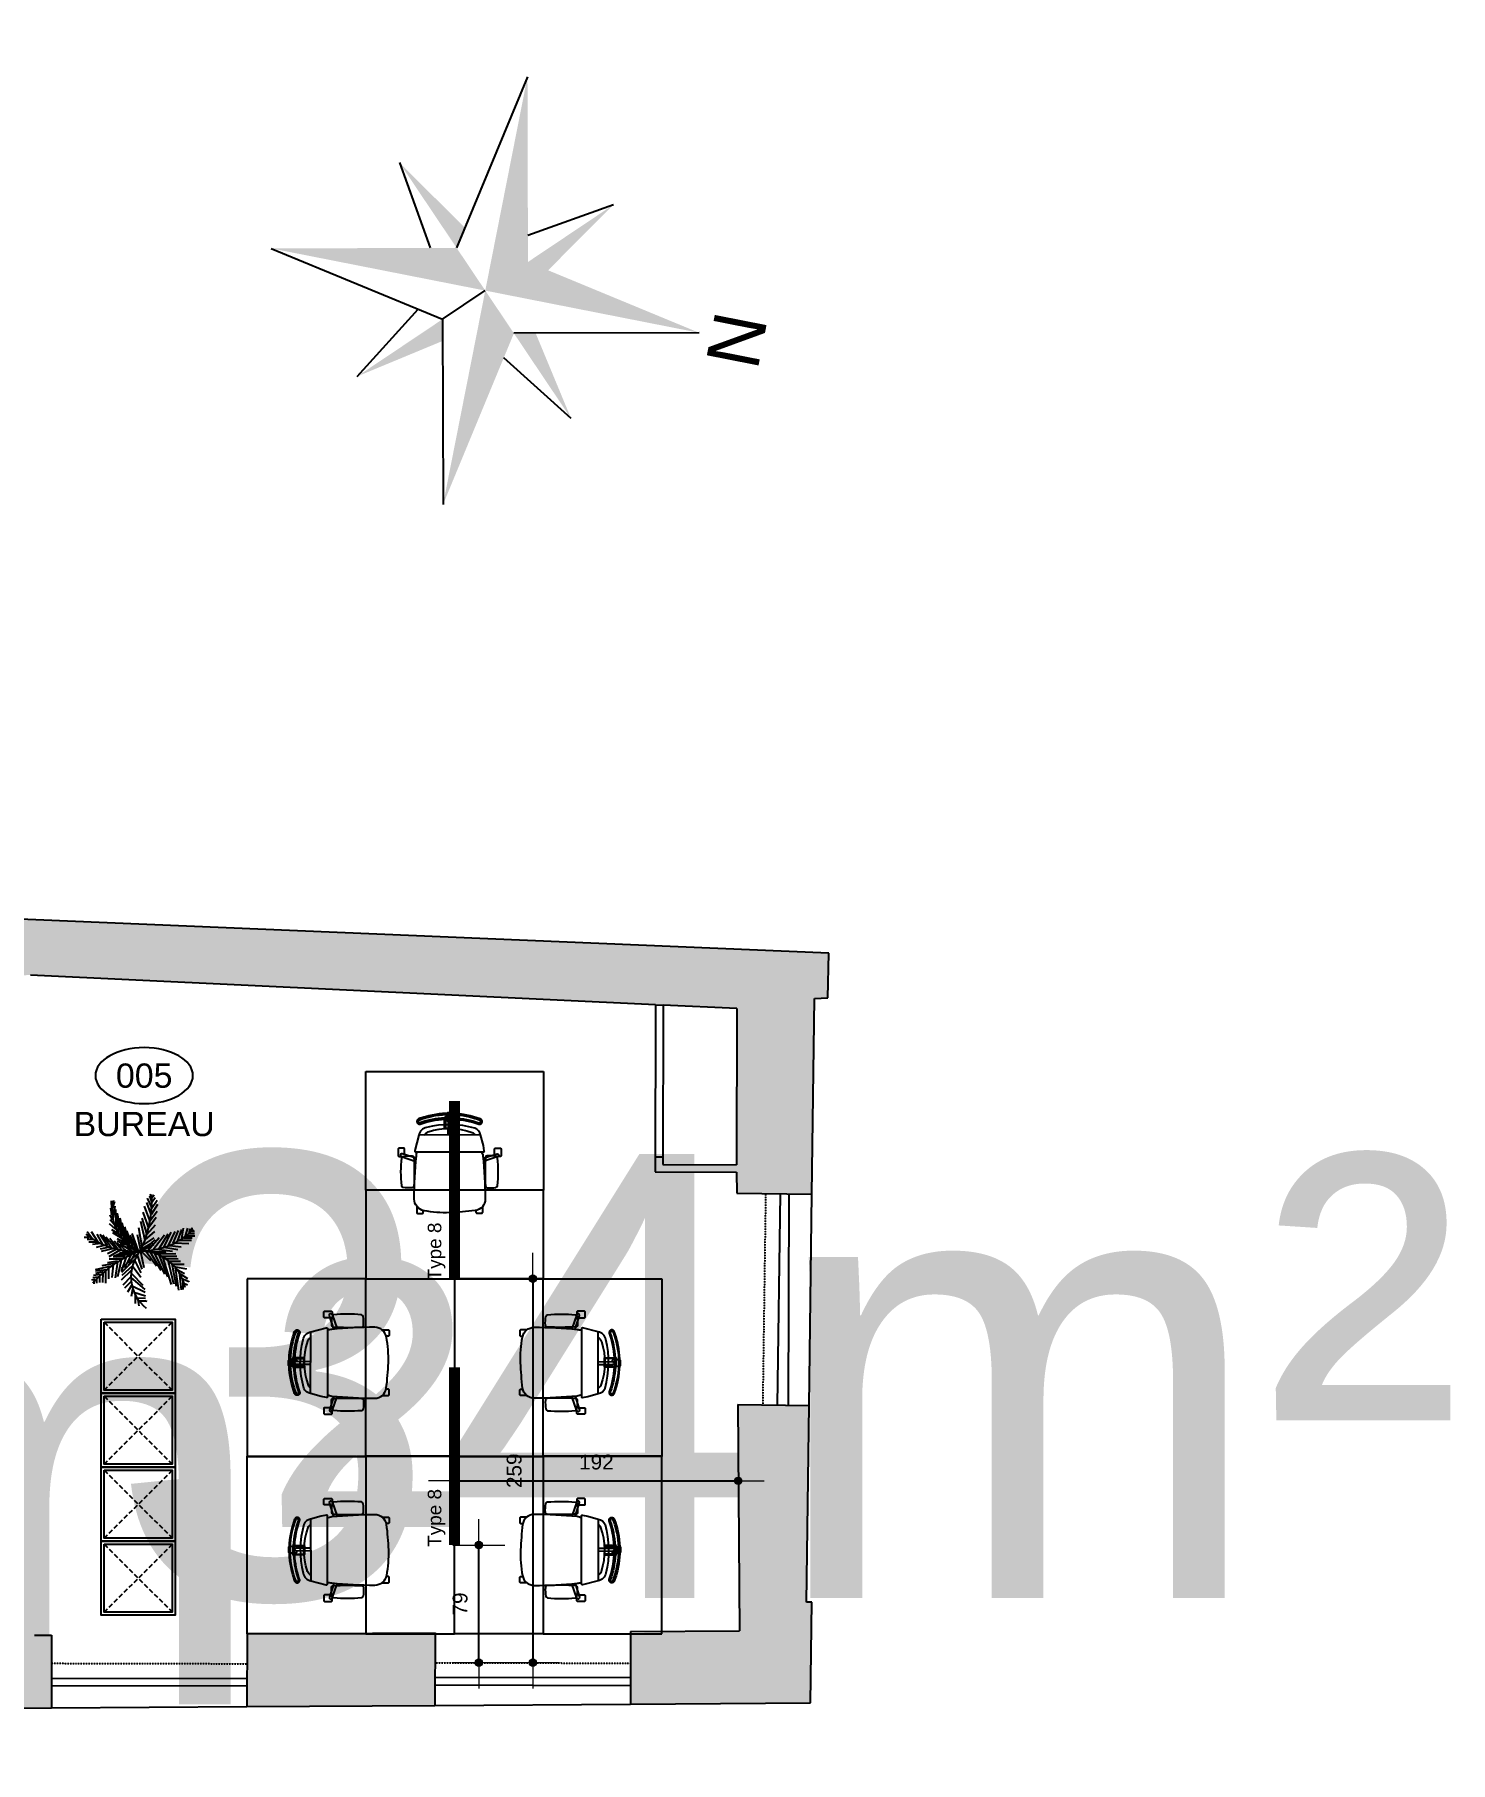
# Model space of a CAD drawing. Header units: inches. Extents: x 2159 to 6977, y 624 to 2731.
# Drawn here: x 6020 to 6977, y 1564 to 2731 of the extents above; entities that cross this region are included whole.
import ezdxf
from ezdxf.enums import TextEntityAlignment as Align

# ---------------------------------------------------------------- set-up
doc = ezdxf.new("R2018")
doc.units = ezdxf.units.IN
doc.header["$MEASUREMENT"] = 0
for name, pattern in [('ACAD_ISO02W100', [15, 12, -3]), ('ACAD_ISO03W100', [30, 12, -18]), ('CACHE2', [4.7625, 3.175, -1.5875])]:
    doc.linetypes.add(name, pattern=pattern)
for name, color, linetype in [('DESSIN entresol 1', 7, 'Continuous'), ('FLECHE-NORD', 7, 'Continuous'), ('M-COTATION LUMINAIRES', 1, 'Continuous'), ('Mur entresol 1', 7, 'Continuous')]:
    doc.layers.add(name, color=color, linetype=linetype)
for name, color, linetype, true_color in [('M-LOCAUX_ID', 7, 'Continuous', 0x80dfff), ('M-LUMINAIRES', 7, 'Continuous', 0x000024), ('M-MOBILIER BUREAU', 7, 'Continuous', 0x141467), ('M-VEGETATION', 7, 'Continuous', 0x50a250)]:
    doc.layers.add(name, color=color, linetype=linetype, true_color=true_color)
doc.styles.add('ARIAL', font='arial.ttf')
doc.styles.add('MC_2013_Libre_15', font='', dxfattribs={"height": 15})
doc.styles.add('MC_Libre_09', font='', dxfattribs={"height": 9})
doc.styles.get("Standard").update_dxf_attribs({"font": 'arial.ttf'})
doc.styles.get('MC_2013_Libre_15').set_extended_font_data('Gotham Book')
doc.styles.get('MC_Libre_09').set_extended_font_data('Gotham Book')
doc.dimstyles.new('MC_1-50', dxfattribs={"dimscale": 50, "dimtxt": 0.2, "dimasz": 0.02, "dimexe": 0, "dimexo": 0, "dimgap": 0.15, "dimtad": 1, "dimdec": 0, "dimzin": 0, "dimdsep": 46, "dimtxsty": 'ARIAL', "dimblk": 'MC_LIGNE_ACCROCHE DE COTE', "dimblk1": 'MC_LIGNE_ACCROCHE DE COTE', "dimblk2": 'MC_LIGNE_ACCROCHE DE COTE', "dimcen": -3, "dimdle": 1.25, "dimse1": 1, "dimse2": 1, "dimclrd": 256, "dimclre": 7, "dimclrt": 256, "dimadec": 0, "dimazin": 0, "dimtfac": 0.75, "dimtdec": 0, "dimtix": 1, "dimtmove": 2, "dimatfit": 2, "dimldrblk": 'DOT', "dimfxl": 1, "dimtvp": 1.5, "dimtolj": 1, "dimtzin": 0, "dimlwd": -1, "dimarcsym": 0})

# ---------------------------------------------------------------- blocks, each defined once
blk = doc.blocks.new('1S712')
for p, q in [((0, 0.4138), (0.069, 0.069)), ((-0.2069, 0.2069), (-0.1182, 0.0591)), ((0.2069, 0.2069), (0.1182, 0.0591)), ((-0.4138, 0), (-0.069, -0.069)), ((0.069, -0.069), (0.4138, 0)), ((-0.2069, -0.2069), (-0.0591, -0.1182)), ((0.2069, -0.2069), (0.0591, -0.1182))]:
    blk.add_line(p, q)
blk.add_lwpolyline([(0, -0.4138), (0.069, -0.069), (0, 0)])
for points in [[(0, 0), (0, 0), (0, 0.4138), (-0.069, 0.069)], [(-0.2069, 0.2069), (-0.069, 0.069), (-0.0609, 0.1095)], [(0.2069, 0.2069), (0.069, 0.069), (0.0609, 0.1095)], [(-0.4138, 0), (-0.069, 0.069), (0, 0)], [(0, 0), (0.4138, 0), (0.069, 0.069)], [(0, 0), (0, -0.4138), (-0.069, -0.069)], [(-0.2069, -0.2069), (-0.069, -0.069), (-0.1095, -0.0609)], [(0.2069, -0.2069), (0.069, -0.069), (0.1095, -0.0609)]]:
    blk.add_solid(points)
at = {"flags": 8}
blk.add_attdef('DIR', text='', height=0.1, dxfattribs=at).set_placement((0, 0.4862), align=Align.MIDDLE)
blk = doc.blocks.new('FLECHE_NORD')
blk.add_blockref('1S712', (358.9003, 140.8961)).add_auto_attribs({'DIR': 'N'})
blk = doc.blocks.new('MC_ID_PIECE')
blk.add_ellipse((0, 0), major_axis=(-18.11, 0), ratio=0.57331, start_param=-1.570796, end_param=4.712389)
at = {"style": 'ARIAL'}
for tag, p in [('NUMEROTATION_PIECE', (0, 0)), ('ID_PIECE', (0, -17.97))]:
    blk.add_attdef(tag, text='', height=9, dxfattribs=at).set_placement(p, align=Align.MIDDLE_CENTER)
blk = doc.blocks.new('Bureau 120x60cm')
at = {"color": 7, "linetype": 'ACAD_ISO02W100', "true_color": 0xf3f3f3}
for p, q in [((-15.343, 27.314, 0.474), (-16.143, 27.314, 0.474)), ((-16.143, 27.314, 0.474), (-16.143, 26.114, 0.474)), ((-16.143, 26.114, 0.474), (-15.343, 26.114, 0.474))]:
    blk.add_line(p, q, dxfattribs=at)
at = {"color": 0}
for p, q in [((-15.343, 26.114, 0.474), (-15.343, 27.314, 0.474)), ((-15.343, 27.314, 0.474), (-14.743, 27.314, 0.474)), ((-14.743, 27.314, 0.474), (-14.743, 26.114, 0.474)), ((-14.743, 26.114, 0.474), (-15.343, 26.114, 0.474))]:
    blk.add_line(p, q, dxfattribs=at)
for p, q in [((-15.837, 26.776, 0.056), (-15.829, 26.776, 0.056)), ((-15.837, 26.722, 0.056), (-15.837, 26.776, 0.056)), ((-15.829, 26.781, 0.056), (-15.832, 26.781, 0.056)), ((-15.761, 26.781, 0.056), (-15.829, 26.781, 0.056)), ((-15.829, 26.722, 0.056), (-15.829, 26.776, 0.056)), ((-15.829, 26.776, 0.056), (-15.76, 26.776, 0.056)), ((-15.715, 26.756, 0.056), (-15.814, 26.754, 0.056)), ((-15.76, 26.776, 0.056), (-15.76, 26.722, 0.056)), ((-15.76, 26.776, 0.056), (-15.756, 26.776, 0.056)), ((-15.756, 26.722, 0.056), (-15.756, 26.776, 0.056)), ((-15.829, 26.722, 0.056), (-15.837, 26.722, 0.056)), ((-15.832, 26.717, 0.056), (-15.829, 26.717, 0.056)), ((-15.76, 26.722, 0.056), (-15.829, 26.722, 0.056)), ((-15.829, 26.717, 0.056), (-15.761, 26.717, 0.056)), ((-15.715, 26.735, 0.056), (-15.814, 26.736, 0.056)), ((-15.756, 26.722, 0.056), (-15.76, 26.722, 0.056))]:
    blk.add_line(p, q)
at = {"extrusion": (-3.0876e-09, -2.36034e-09, 1), "elevation": 0.056}
for points in [[(-15.582, 27.051), (-15.621, 27.051), (-15.626, 27.055), (-15.626, 27.09), (-15.621, 27.095), (-15.575, 27.095), (-15.57, 27.09), (-15.57, 27.075)], [(-15.233, 26.969), (-15.19, 26.969), (-15.185, 26.965), (-15.185, 26.931), (-15.19, 26.926), (-15.204, 26.926)], [(-15.808, 26.736), (-15.808, 26.729), (-15.812, 26.724), (-15.859, 26.724), (-15.864, 26.729), (-15.864, 26.762), (-15.859, 26.767), (-15.812, 26.767), (-15.808, 26.762), (-15.808, 26.755)], [(-15.232, 26.525), (-15.19, 26.525), (-15.185, 26.53), (-15.185, 26.563), (-15.19, 26.568), (-15.205, 26.568)], [(-15.582, 26.443), (-15.621, 26.443), (-15.626, 26.44), (-15.626, 26.405), (-15.621, 26.4), (-15.575, 26.4), (-15.57, 26.405), (-15.57, 26.419)]]:
    blk.add_lwpolyline(points, dxfattribs=at)
for points in [[(-15.644, 26.519), (-15.715, 26.538), (-15.714, 26.956), (-15.609, 26.982, -0.415503), (-15.601, 26.977), (-15.601, 26.517, -0.637011), (-15.608, 26.513)], [(-15.569, 27.063, 0.081724), (-15.574, 27.001, 0.298406), (-15.565, 26.989, 0.027254), (-15.37, 26.988, 0.392104), (-15.358, 27.001, 0.077754), (-15.361, 27.06, 0.283785), (-15.372, 27.071, 0.04999), (-15.56, 27.071, 0.300524)], [(-15.569, 26.431, -0.081724), (-15.574, 26.493, -0.298406), (-15.565, 26.505, -0.027254), (-15.37, 26.506, -0.392104), (-15.358, 26.494, -0.077754), (-15.361, 26.435, -0.283785), (-15.372, 26.423, -0.04999), (-15.56, 26.424, -0.300524)]]:
    blk.add_lwpolyline(points, format="xyb", close=True, dxfattribs=at)
for points in [[(-15.601, 26.532, 0.086951), (-15.572, 26.522, 0.020643), (-15.282, 26.507, 0.381486), (-15.204, 26.575, 0.021381), (-15.19, 26.747, 0.05708), (-15.203, 26.92, 0.351969), (-15.282, 26.987, 0.020732), (-15.572, 26.972, 0.070243), (-15.601, 26.966, 5.382448)], [(-15.558, 26.974), (-15.587, 27.067, -0.982332), (-15.569, 27.073), (-15.536, 26.976)], [(-15.715, 26.538, -0.248671), (-15.761, 26.576, -0.127853), (-15.766, 26.904, -0.282333), (-15.714, 26.956, -0.116263)], [(-15.714, 26.918, 0.184533), (-15.736, 26.892, 0.168144), (-15.732, 26.595, 0.20387), (-15.715, 26.577, 1.542689)], [(-15.558, 26.521), (-15.587, 26.427, 0.982332), (-15.569, 26.422), (-15.536, 26.519)]]:
    blk.add_lwpolyline(points, format="xyb", dxfattribs=at)
for centre, radius, start, end in [((-15.832, 26.776, 0.056), 0.005, 90, 180), ((-15.814, 26.745, 0.056), 0.00929, 86.8843, 269.0248), ((-15.761, 26.776, 0.056), 0.005, 0, 90), ((-15.832, 26.722, 0.056), 0.005, 180, 270), ((-15.761, 26.722, 0.056), 0.005, 270, 0)]:
    blk.add_arc(centre, radius, start, end)
at = {"extrusion": (-3.0876e-09, -2.36034e-09, 1)}
for centre, major_axis, ratio, start_param, end_param in [((-15.806, 26.951, 0.056), (0, 0.00992), 0.993908, 4.482777, 6.283185), ((-15.761, 26.776, 0.056), (0, -0.005), 0.192955, 1.570796, 3.141593), ((-15.761, 26.722, 0.056), (0, -0.005), 0.192955, 0, 1.570796), ((-15.806, 26.545, 0.056), (0, -0.00991), 0.993908, 0, 1.916946)]:
    blk.add_ellipse(centre, major_axis=major_axis, ratio=ratio, start_param=start_param, end_param=end_param, dxfattribs=at)
for points, knots in [([(-15.823, 26.54, 0.056), (-15.845, 26.599, 0.056), (-15.858, 26.662, 0.056), (-15.863, 26.787, 0.056), (-15.855, 26.85, 0.056), (-15.834, 26.926, 0.056), (-15.829, 26.942, 0.056), (-15.823, 26.957, 0.056)], [0, 0, 0, 0, 0.1891905, 0.1891905, 0.3749651, 0.3749651, 0.4250547, 0.4250547, 0.4250547, 0.4250547]), ([(-15.815, 26.954, 0.056), (-15.837, 26.896, 0.056), (-15.85, 26.834, 0.056), (-15.855, 26.711, 0.056), (-15.848, 26.649, 0.056), (-15.826, 26.574, 0.056), (-15.821, 26.558, 0.056), (-15.815, 26.543, 0.056)], [0, 0, 0, 0, 0.186586, 0.186586, 0.3697995, 0.3697995, 0.4196416, 0.4196416, 0.4196416, 0.4196416]), ([(-15.823, 26.957, 0.056), (-15.822, 26.959, 0.056), (-15.821, 26.961, 0.056), (-15.819, 26.964, 0.056), (-15.817, 26.965, 0.056), (-15.814, 26.967, 0.056), (-15.812, 26.968, 0.056), (-15.808, 26.969, 0.056), (-15.806, 26.969, 0.056), (-15.803, 26.969, 0.056), (-15.801, 26.968, 0.056), (-15.797, 26.967, 0.056), (-15.796, 26.966, 0.056), (-15.793, 26.963, 0.056), (-15.792, 26.962, 0.056), (-15.79, 26.958, 0.056), (-15.789, 26.957, 0.056), (-15.788, 26.953, 0.056), (-15.788, 26.951, 0.056), (-15.788, 26.948, 0.056), (-15.789, 26.947, 0.056), (-15.789, 26.946, 0.056)], [0, 0, 0, 0, 0.00581834, 0.00581834, 0.0115265, 0.0115265, 0.01723291, 0.01723291, 0.02293404, 0.02293404, 0.02863253, 0.02863253, 0.03433199, 0.03433199, 0.0400356, 0.0400356, 0.04574483, 0.04574483, 0.05145892, 0.05145892, 0.05415272, 0.05415272, 0.05415272, 0.05415272]), ([(-15.815, 26.954, 0.056), (-15.815, 26.955, 0.056), (-15.815, 26.955, 0.056), (-15.816, 26.955, 0.056), (-15.816, 26.955, 0.056), (-15.816, 26.955, 0.056), (-15.817, 26.955, 0.056), (-15.818, 26.956, 0.056), (-15.818, 26.956, 0.056), (-15.819, 26.956, 0.056), (-15.82, 26.956, 0.056), (-15.821, 26.957, 0.056), (-15.821, 26.957, 0.056), (-15.822, 26.957, 0.056), (-15.822, 26.957, 0.056), (-15.822, 26.957, 0.056), (-15.823, 26.957, 0.056), (-15.823, 26.957, 0.056), (-15.823, 26.957, 0.056), (-15.823, 26.957, 0.056)], [25.279064, 25.279064, 25.279064, 25.279064, 26.768348, 26.768348, 28.325859, 28.325859, 29.883994, 29.883994, 31.441792, 31.441792, 32.999677, 32.999677, 34.558406, 34.558406, 36.117352, 36.117352, 37.67499, 37.67499, 37.885463, 37.885463, 37.885463, 37.885463]), ([(-15.796, 26.949, 0.056), (-15.796, 26.95, 0.056), (-15.796, 26.951, 0.056), (-15.796, 26.953, 0.056), (-15.797, 26.954, 0.056), (-15.797, 26.956, 0.056), (-15.798, 26.957, 0.056), (-15.799, 26.958, 0.056), (-15.8, 26.959, 0.056), (-15.802, 26.96, 0.056), (-15.803, 26.96, 0.056), (-15.805, 26.961, 0.056), (-15.805, 26.961, 0.056), (-15.807, 26.961, 0.056), (-15.808, 26.961, 0.056), (-15.81, 26.96, 0.056), (-15.811, 26.959, 0.056), (-15.813, 26.958, 0.056), (-15.813, 26.957, 0.056), (-15.815, 26.956, 0.056), (-15.815, 26.955, 0.056), (-15.815, 26.954, 0.056)], [0, 0, 0, 0, 0.00321285, 0.00321285, 0.00636128, 0.00636128, 0.0095137, 0.0095137, 0.01267321, 0.01267321, 0.01584275, 0.01584275, 0.01782239, 0.01782239, 0.0210395, 0.0210395, 0.02422009, 0.02422009, 0.02739541, 0.02739541, 0.02974606, 0.02974606, 0.02974606, 0.02974606]), ([(-15.796, 26.949, 0.056), (-15.796, 26.949, 0.056), (-15.796, 26.949, 0.056), (-15.796, 26.949, 0.056), (-15.796, 26.949, 0.056), (-15.796, 26.949, 0.056), (-15.796, 26.949, 0.056), (-15.795, 26.948, 0.056), (-15.795, 26.948, 0.056), (-15.794, 26.948, 0.056), (-15.793, 26.948, 0.056), (-15.793, 26.948, 0.056), (-15.792, 26.948, 0.056), (-15.792, 26.948, 0.056), (-15.792, 26.948, 0.056)], [23.620506, 23.620506, 23.620506, 23.620506, 24.344107, 24.344107, 25.225285, 25.225285, 25.225285, 26.786112, 26.786112, 28.351302, 28.351302, 29.91779, 29.91779, 29.92515, 29.92515, 29.92515, 29.92515]), ([(-15.796, 26.949, 0.056), (-15.796, 26.949, 0.056), (-15.796, 26.949, 0.056), (-15.796, 26.949, 0.056), (-15.796, 26.949, 0.056), (-15.796, 26.949, 0.056)], [48.4302614, 48.4302614, 48.4302614, 48.4302614, 48.6864191, 48.6864191, 48.8457908, 48.8457908, 48.8457908, 48.8457908]), ([(-15.792, 26.948, 0.056), (-15.792, 26.947, 0.056), (-15.791, 26.947, 0.056), (-15.79, 26.947, 0.056), (-15.79, 26.947, 0.056), (-15.789, 26.947, 0.056), (-15.789, 26.946, 0.056), (-15.789, 26.946, 0.056), (-15.789, 26.946, 0.056), (-15.789, 26.946, 0.056)], [29.92515, 29.92515, 29.92515, 29.92515, 31.483322, 31.483322, 33.047716, 33.047716, 34.610721, 34.610721, 35.815195, 35.815195, 35.815195, 35.815195]), ([(-15.829, 26.781, 0.056), (-15.829, 26.781, 0.056), (-15.829, 26.781, 0.056), (-15.829, 26.781, 0.056), (-15.829, 26.781, 0.056), (-15.829, 26.775, 0.056)], [-0.01031285, -0.01031285, -0.01031285, -0.01031285, 0, 0, 0.01031285, 0.01031285, 0.01031285, 0.01031285]), ([(-15.829, 26.722, 0.056), (-15.829, 26.722, 0.056), (-15.829, 26.721, 0.056), (-15.829, 26.72, 0.056), (-15.829, 26.719, 0.056), (-15.829, 26.718, 0.056), (-15.829, 26.718, 0.056), (-15.829, 26.718, 0.056), (-15.829, 26.717, 0.056), (-15.829, 26.717, 0.056), (-15.829, 26.717, 0.056), (-15.829, 26.717, 0.056), (-15.829, 26.717, 0.056), (-15.829, 26.717, 0.056)], [7.866681, 7.866681, 7.866681, 7.866681, 9.819099, 9.819099, 11.771895, 11.771895, 13.725549, 13.725549, 14.729493, 14.729493, 15.733363, 15.733363, 15.743676, 15.743676, 15.743676, 15.743676]), ([(-15.789, 26.551, 0.056), (-15.788, 26.549, 0.056), (-15.788, 26.547, 0.056), (-15.788, 26.543, 0.056), (-15.788, 26.542, 0.056), (-15.789, 26.538, 0.056), (-15.79, 26.536, 0.056), (-15.792, 26.533, 0.056), (-15.794, 26.532, 0.056), (-15.797, 26.529, 0.056), (-15.798, 26.529, 0.056), (-15.802, 26.527, 0.056), (-15.804, 26.527, 0.056), (-15.808, 26.527, 0.056), (-15.81, 26.527, 0.056), (-15.813, 26.529, 0.056), (-15.815, 26.53, 0.056), (-15.818, 26.532, 0.056), (-15.819, 26.533, 0.056), (-15.821, 26.536, 0.056), (-15.822, 26.538, 0.056), (-15.823, 26.54, 0.056)], [0, 0, 0, 0, 0.00581525, 0.00581525, 0.01152328, 0.01152328, 0.01723549, 0.01723549, 0.02294442, 0.02294442, 0.02864804, 0.02864804, 0.03434624, 0.03434624, 0.04004111, 0.04004111, 0.04573612, 0.04573612, 0.0514347, 0.0514347, 0.05717597, 0.05717597, 0.05717597, 0.05717597]), ([(-15.818, 26.541, 0.056), (-15.819, 26.541, 0.056), (-15.819, 26.541, 0.056), (-15.819, 26.541, 0.056), (-15.82, 26.541, 0.056), (-15.821, 26.541, 0.056), (-15.821, 26.54, 0.056), (-15.822, 26.54, 0.056), (-15.822, 26.54, 0.056), (-15.823, 26.54, 0.056), (-15.823, 26.54, 0.056), (-15.823, 26.54, 0.056), (-15.823, 26.54, 0.056), (-15.823, 26.54, 0.056)], [31.187374, 31.187374, 31.187374, 31.187374, 31.462551, 31.462551, 33.025693, 33.025693, 34.593569, 34.593569, 36.159542, 36.159542, 37.722617, 37.722617, 37.907499, 37.907499, 37.907499, 37.907499]), ([(-15.815, 26.543, 0.056), (-15.815, 26.543, 0.056), (-15.815, 26.543, 0.056), (-15.816, 26.542, 0.056), (-15.816, 26.542, 0.056), (-15.816, 26.542, 0.056), (-15.817, 26.542, 0.056), (-15.818, 26.542, 0.056), (-15.818, 26.541, 0.056), (-15.818, 26.541, 0.056)], [25.293642, 25.293642, 25.293642, 25.293642, 26.780141, 26.780141, 28.337832, 28.337832, 29.897859, 29.897859, 31.187374, 31.187374, 31.187374, 31.187374]), ([(-15.815, 26.543, 0.056), (-15.815, 26.542, 0.056), (-15.814, 26.541, 0.056), (-15.813, 26.539, 0.056), (-15.813, 26.538, 0.056), (-15.811, 26.537, 0.056), (-15.81, 26.536, 0.056), (-15.808, 26.535, 0.056), (-15.807, 26.535, 0.056), (-15.806, 26.535, 0.056), (-15.806, 26.535, 0.056), (-15.805, 26.535, 0.056), (-15.805, 26.535, 0.056), (-15.803, 26.535, 0.056), (-15.802, 26.536, 0.056), (-15.8, 26.536, 0.056), (-15.8, 26.537, 0.056), (-15.798, 26.539, 0.056), (-15.797, 26.539, 0.056), (-15.796, 26.541, 0.056), (-15.796, 26.542, 0.056), (-15.796, 26.544, 0.056), (-15.796, 26.545, 0.056), (-15.796, 26.547, 0.056), (-15.796, 26.548, 0.056), (-15.796, 26.548, 0.056)], [0, 0, 0, 0, 0.00321068, 0.00321068, 0.00636009, 0.00636009, 0.00952099, 0.00952099, 0.01269186, 0.01269186, 0.01305819, 0.01305819, 0.01415867, 0.01415867, 0.01738754, 0.01738754, 0.02056235, 0.02056235, 0.02373073, 0.02373073, 0.02688881, 0.02688881, 0.03003872, 0.03003872, 0.03201466, 0.03201466, 0.03201466, 0.03201466]), ([(-15.796, 26.548, 0.056), (-15.796, 26.548, 0.056), (-15.796, 26.548, 0.056), (-15.796, 26.548, 0.056), (-15.796, 26.548, 0.056), (-15.796, 26.548, 0.056), (-15.795, 26.549, 0.056), (-15.795, 26.549, 0.056), (-15.794, 26.549, 0.056), (-15.794, 26.549, 0.056), (-15.793, 26.549, 0.056), (-15.793, 26.549, 0.056), (-15.792, 26.55, 0.056), (-15.792, 26.55, 0.056), (-15.792, 26.55, 0.056), (-15.791, 26.55, 0.056), (-15.791, 26.55, 0.056), (-15.79, 26.55, 0.056), (-15.79, 26.551, 0.056), (-15.789, 26.551, 0.056), (-15.789, 26.551, 0.056), (-15.789, 26.551, 0.056), (-15.789, 26.551, 0.056), (-15.789, 26.551, 0.056), (-15.789, 26.551, 0.056)], [24.890686, 24.890686, 24.890686, 24.890686, 25.198952, 25.198952, 25.198952, 26.764845, 26.764845, 28.33181, 28.33181, 29.899659, 29.899659, 30.698164, 30.698164, 31.448954, 31.448954, 32.250169, 32.250169, 33.784465, 33.784465, 35.31521, 35.31521, 36.840811, 36.840811, 37.073575, 37.073575, 37.073575, 37.073575])]:
    blk.add_open_spline(points, degree=3, knots=knots)
for points in [[(-15.83, 26.781, 0.056), (-15.827, 26.838, 0.056), (-15.816, 26.895, 0.056), (-15.796, 26.949, 0.056)], [(-15.789, 26.946, 0.056), (-15.808, 26.894, 0.056), (-15.819, 26.837, 0.056), (-15.822, 26.781, 0.056)], [(-15.83, 26.717, 0.056), (-15.827, 26.66, 0.056), (-15.816, 26.604, 0.056), (-15.796, 26.55, 0.056)], [(-15.822, 26.717, 0.056), (-15.819, 26.661, 0.056), (-15.808, 26.604, 0.056), (-15.789, 26.551, 0.056)], [(-15.796, 26.548, 0.056), (-15.796, 26.548, 0.056), (-15.796, 26.548, 0.056), (-15.796, 26.548, 0.056)]]:
    blk.add_open_spline(points, degree=3)
blk = doc.blocks.new('MC_Legende_PLAN GENERAL')
at = {"lineweight": 30, "flags": 104}
blk.add_attdef('LEGENDES_PLAN_GENERAL', text='', height=6, dxfattribs=at).set_placement((-0.6, 0), align=Align.MIDDLE_LEFT)
blk = doc.blocks.new('A$C74303D2A')
at = {"linetype": 'Continuous'}
for p, q in [((0.349, 1.249), (0.345, 1.346)), ((0.352, 1.237), (0.386, 1.335)), ((0.836, 1.185), (0.784, 1.324)), ((0.844, 1.271), (0.795, 1.376)), ((0.847, 1.331), (0.821, 1.406)), ((0.844, 1.395), (0.825, 1.429)), ((0.844, 1.32), (0.889, 1.384)), ((0.844, 1.249), (0.915, 1.354)), ((0.844, 1.177), (0.922, 1.301)), ((0.851, 1.387), (0.877, 1.421)), ((0.356, 1.106), (0.326, 1.17)), ((0.375, 1.05), (0.326, 1.106)), ((0.349, 1.17), (0.334, 1.252)), ((0.364, 1.125), (0.39, 1.279)), ((0.401, 1.009), (0.397, 1.234)), ((0.435, 0.934), (0.416, 1.189)), ((0.472, 0.892), (0.42, 1.181)), ((0.506, 0.844), (0.45, 1.129)), ((0.761, 0.866), (0.709, 1.084)), ((0.787, 0.937), (0.727, 1.129)), ((0.806, 1.013), (0.739, 1.204)), ((0.821, 1.099), (0.757, 1.279)), ((0.81, 1.016), (0.9, 1.14)), ((0.825, 1.099), (0.915, 1.215)), ((0.06, 0.885), (0, 0.885)), ((0.109, 0.862), (0.037, 0.956)), ((0.176, 0.825), (0.094, 0.956)), ((0.24, 0.791), (0.165, 0.926)), ((0.292, 0.78), (0.202, 0.922)), ((0.345, 0.754), (0.236, 0.915)), ((0.39, 0.75), (0.274, 0.889)), ((0.397, 0.986), (0.319, 1.057)), ((0.424, 0.739), (0.322, 0.874)), ((0.439, 0.926), (0.349, 0.983)), ((0.491, 0.866), (0.36, 0.945)), ((0.566, 0.799), (0.416, 0.87)), ((0.54, 0.814), (0.476, 1.069)), ((0.574, 0.784), (0.51, 1.02)), ((0.615, 0.761), (0.536, 0.968)), ((0.656, 0.735), (0.577, 0.915)), ((0.675, 0.727), (0.6, 0.934)), ((0.709, 0.72), (0.667, 0.919)), ((0.727, 0.765), (0.686, 1.005)), ((0.739, 0.791), (0.877, 0.881)), ((0.765, 0.855), (0.885, 0.96)), ((0.787, 0.922), (0.892, 1.042)), ((0.799, 0.724), (0.941, 0.885)), ((0.866, 0.735), (1.005, 0.919)), ((0.937, 0.739), (1.05, 0.93)), ((0.997, 0.761), (1.091, 0.953)), ((1.054, 0.784), (1.14, 0.96)), ((1.114, 0.814), (1.181, 0.971)), ((1.17, 0.836), (1.222, 0.986)), ((1.222, 0.877), (1.245, 1.001)), ((1.252, 0.881), (1.35, 0.881)), ((1.267, 0.907), (1.297, 1.001)), ((1.271, 0.907), (1.387, 0.907)), ((1.312, 0.937), (1.38, 0.934)), ((1.316, 0.949), (1.327, 0.997)), ((1.342, 0.968), (1.354, 1.009)), ((1.354, 0.964), (1.38, 0.964)), ((0.116, 0.859), (0.037, 0.859)), ((0.161, 0.829), (0.06, 0.829)), ((0.21, 0.81), (0.105, 0.799)), ((0.266, 0.791), (0.15, 0.761)), ((0.319, 0.765), (0.202, 0.739)), ((0.39, 0.75), (0.214, 0.709)), ((0.409, 0.739), (0.292, 0.679)), ((0.457, 0.731), (0.311, 0.645)), ((0.529, 0.72), (0.371, 0.649)), ((0.472, 0.727), (0.375, 0.84)), ((0.604, 0.712), (0.401, 0.641)), ((0.66, 0.739), (0.412, 0.84)), ((0.532, 0.716), (0.416, 0.818)), ((0.581, 0.667), (0.427, 0.667)), ((0.634, 0.694), (0.442, 0.694)), ((0.596, 0.716), (0.45, 0.806)), ((0.682, 0.69), (0.465, 0.499)), ((0.589, 0.671), (0.506, 0.506)), ((0.675, 0.716), (0.529, 0.769)), ((0.645, 0.705), (0.555, 0.54)), ((0.664, 0.664), (0.724, 0.488)), ((0.705, 0.716), (0.874, 0.799)), ((0.705, 0.712), (0.746, 0.51)), ((0.712, 0.735), (0.862, 0.821)), ((0.716, 0.716), (0.832, 0.596)), ((0.731, 0.716), (0.889, 0.862)), ((0.776, 0.712), (0.907, 0.532)), ((0.81, 0.72), (1.024, 0.686)), ((0.821, 0.705), (1.027, 0.712)), ((0.821, 0.709), (0.96, 0.476)), ((0.881, 0.686), (1.005, 0.427)), ((0.907, 0.739), (1.106, 0.716)), ((0.911, 0.679), (1.147, 0.686)), ((0.934, 0.667), (1.042, 0.394)), ((0.975, 0.653), (1.162, 0.653)), ((0.997, 0.765), (1.174, 0.735)), ((1.072, 0.784), (1.215, 0.769)), ((1.129, 0.818), (1.309, 0.81)), ((1.192, 0.851), (1.342, 0.851)), ((0.337, 0.525), (0.139, 0.48)), ((0.281, 0.48), (0.142, 0.465)), ((0.236, 0.454), (0.142, 0.435)), ((0.375, 0.559), (0.221, 0.529)), ((0.236, 0.45), (0.229, 0.322)), ((0.266, 0.469), (0.266, 0.315)), ((0.42, 0.589), (0.292, 0.57)), ((0.307, 0.499), (0.307, 0.368)), ((0.472, 0.615), (0.315, 0.615)), ((0.364, 0.544), (0.349, 0.386)), ((0.514, 0.645), (0.364, 0.645)), ((0.42, 0.581), (0.39, 0.379)), ((0.469, 0.619), (0.42, 0.394)), ((0.525, 0.645), (0.465, 0.461)), ((0.589, 0.472), (0.465, 0.352)), ((0.63, 0.611), (0.469, 0.446)), ((0.604, 0.532), (0.472, 0.409)), ((0.592, 0.435), (0.735, 0.289)), ((0.6, 0.536), (0.709, 0.39)), ((0.63, 0.6), (0.712, 0.442)), ((0.979, 0.645), (1.091, 0.296)), ((1.027, 0.622), (1.177, 0.619)), ((1.046, 0.607), (1.117, 0.307)), ((1.057, 0.589), (1.207, 0.589)), ((1.099, 0.555), (1.151, 0.278)), ((1.102, 0.551), (1.252, 0.551)), ((1.14, 0.506), (1.181, 0.225)), ((1.144, 0.518), (1.282, 0.495)), ((1.166, 0.484), (1.256, 0.435)), ((1.189, 0.446), (1.215, 0.229)), ((0.135, 0.36), (0.094, 0.352)), ((0.176, 0.39), (0.109, 0.379)), ((0.202, 0.424), (0.12, 0.409)), ((0.124, 0.337), (0.124, 0.307)), ((0.157, 0.371), (0.154, 0.315)), ((0.191, 0.412), (0.191, 0.322)), ((0.585, 0.394), (0.484, 0.289)), ((0.589, 0.334), (0.506, 0.251)), ((0.592, 0.285), (0.544, 0.202)), ((0.585, 0.386), (0.761, 0.233)), ((0.607, 0.233), (0.589, 0.146)), ((0.592, 0.285), (0.765, 0.202)), ((1.2, 0.431), (1.294, 0.371)), ((1.234, 0.368), (1.309, 0.334)), ((1.237, 0.337), (1.237, 0.233)), ((1.249, 0.315), (1.294, 0.292)), ((1.309, 0.334), (1.309, 0.33)), ((0.622, 0.202), (0.769, 0.154)), ((0.641, 0.161), (0.641, 0.06)), ((0.66, 0.131), (0.769, 0.128)), ((0.671, 0.105), (0.686, 0.03)), ((0.675, 0.094), (0.769, 0.094)), ((0.769, 0.094), (0.784, 0.09))]:
    blk.add_line(p, q, dxfattribs=at)
for centre, radius, start, end in [((0.877, 1.214), 0.526, 165.4297, 250.9275), ((-0.647, 1.357), 1.496, 334.6533, 2.6103), ((0.637, 1.71), 0.996, 231.8974, 273.8971), ((0.708, 1.659), 0.943, 269.7999, 314.4711), ((1.167, -0.614), 1.408, 109.1518, 138.7258), ((1.086, 0.393), 0.5, 139.6797, 231.682), ((0.698, 0.138), 0.579, 12.0761, 89.3032)]:
    blk.add_arc(centre, radius, start, end, dxfattribs=at)
blk = doc.blocks.new('casiers sur mesure')
for points in [[(12545.3, 8700.5), (12545.3, 8750.5), (12595.3, 8750.5), (12595.3, 8700.5)], [(12547.3, 8702.5), (12547.3, 8748.5), (12593.3, 8748.5), (12593.3, 8702.5)], [(12595.3, 8700.5), (12595.3, 8750.5), (12645.3, 8750.6), (12645.3, 8700.6)], [(12597.3, 8702.5), (12597.3, 8748.5), (12643.3, 8748.6), (12643.3, 8702.6)], [(12645.3, 8700.6), (12645.3, 8750.6), (12695.3, 8750.6), (12695.3, 8700.6)], [(12647.3, 8702.6), (12647.3, 8748.6), (12693.3, 8748.6), (12693.3, 8702.6)], [(12695.3, 8700.6), (12695.3, 8750.6), (12745.3, 8750.6), (12745.3, 8700.6)], [(12697.3, 8702.6), (12697.3, 8748.6), (12743.3, 8748.6), (12743.3, 8702.6)]]:
    blk.add_lwpolyline(points, close=True)
at = {"color": 253, "linetype": 'CACHE2'}
for points in [[(12547.3, 8702.5), (12593.3, 8748.5)], [(12593.3, 8702.5), (12547.3, 8748.5)], [(12597.3, 8702.5), (12643.3, 8748.6)], [(12643.3, 8702.6), (12597.3, 8748.5)], [(12647.3, 8702.6), (12693.3, 8748.6)], [(12693.3, 8702.6), (12647.3, 8748.6)], [(12697.3, 8702.6), (12743.3, 8748.6)], [(12743.3, 8702.6), (12697.3, 8748.6)]]:
    blk.add_lwpolyline(points, dxfattribs=at)
blk = doc.blocks.new('Type 8')
at = {"const_width": 8}
blk.add_lwpolyline([(-131, 0), (0, 0)], dxfattribs=at)
at = {"style": 'MC_Libre_09', "flags": 1}
blk.add_attdef('COMPTAGE', text='', height=9.75, dxfattribs=at).set_placement((-90.7, 27.5), align=Align.MIDDLE_CENTER)
at = {"style": 'MC_2013_Libre_15'}
blk.add_attdef('TYPE', text='', height=12, dxfattribs=at).set_placement((-132.3, 14.7), align=Align.MIDDLE_LEFT)
blk = doc.blocks.new('MC_LIGNE_ACCROCHE DE COTE')
at = {"lineweight": 9}
h = blk.add_hatch(color=256, dxfattribs=at)
edge = h.paths.add_edge_path()
edge.add_arc((0, 0), 2.5, 0, 360)
for points in [[(0, 17.5), (0, -17.5)], [(-17.5, 0), (17.5, 0)]]:
    blk.add_lwpolyline(points, dxfattribs=at)
blk.add_circle((0, 0), 2.5, dxfattribs=at)
blk = doc.blocks.new('*D104')
at = {"layer": 'Defpoints', "color": 0, "transparency": 16777216}
for p in [(6304, 1710.5, 0), (6320.4, 1710.5), (6303.8, 1631)]:
    blk.add_point(p, dxfattribs=at)
at = {"layer": 'M-COTATION LUMINAIRES', "transparency": 16777216}
blk.add_line((6320.4, 1632), (6320.4, 1709.5), dxfattribs=at)
for p, rotation in [((6320.4, 1710.5), 90), ((6320.4, 1631), 270)]:
    blk.add_blockref('MC_LIGNE_ACCROCHE DE COTE', p, dxfattribs=dict(at, rotation=rotation))
at = {"layer": 'M-COTATION LUMINAIRES', "lineweight": 50, "transparency": 16777216, "insert": (6307.8, 1670.7), "char_height": 10, "attachment_point": 5, "rotation": 90, "style": 'ARIAL'}
blk.add_mtext('\\A1;79', dxfattribs=at)
blk = doc.blocks.new('_Dot')
at = {"color": 0, "linetype": 'ByBlock', "lineweight": -2}
blk.add_line((-0.5, 0), (-1, 0), dxfattribs=at)
at = {"color": 0, "linetype": 'ByBlock', "const_width": 0.5}
blk.add_lwpolyline([(-0.25, 0, 1), (0.25, 0, 1)], format="xyb", close=True, dxfattribs=at)
blk = doc.blocks.new('*D105')
at = {"layer": 'Defpoints', "color": 0, "transparency": 16777216}
for p in [(6304, 1770.5), (6495.6, 1771.6), (6495.6, 1753.9)]:
    blk.add_point(p, dxfattribs=at)
at = {"layer": 'M-COTATION LUMINAIRES', "transparency": 16777216}
blk.add_line((6305, 1753.9), (6494.6, 1753.9), dxfattribs=at)
at = {"layer": 'M-COTATION LUMINAIRES', "transparency": 16777216, "rotation": 180}
blk.add_blockref('MC_LIGNE_ACCROCHE DE COTE', (6304, 1753.9), dxfattribs=at)
at = {"layer": 'M-COTATION LUMINAIRES', "transparency": 16777216}
blk.add_blockref('MC_LIGNE_ACCROCHE DE COTE', (6495.6, 1753.9), dxfattribs=at)
at = {"layer": 'M-COTATION LUMINAIRES', "lineweight": 50, "transparency": 16777216, "insert": (6399.8, 1766.5), "char_height": 10, "attachment_point": 5, "style": 'ARIAL'}
blk.add_mtext('\\A1;192', dxfattribs=at)
blk = doc.blocks.new('*D106')
at = {"layer": 'Defpoints', "color": 0, "transparency": 16777216}
for p in [(6304, 1890.5), (6302.9, 1631), (6356.9, 1631)]:
    blk.add_point(p, dxfattribs=at)
at = {"layer": 'M-COTATION LUMINAIRES', "transparency": 16777216}
blk.add_line((6356.9, 1889.5), (6356.9, 1632), dxfattribs=at)
for p, rotation in [((6356.9, 1890.5), 90), ((6356.9, 1631), 270)]:
    blk.add_blockref('MC_LIGNE_ACCROCHE DE COTE', p, dxfattribs=dict(at, rotation=rotation))
at = {"layer": 'M-COTATION LUMINAIRES', "lineweight": 50, "transparency": 16777216, "insert": (6344.3, 1760.7), "char_height": 10, "attachment_point": 5, "rotation": 90, "style": 'ARIAL'}
blk.add_mtext('\\A1;259', dxfattribs=at)

msp = doc.modelspace()

# ---------------------------------------------------------------- hatches: boundary and pattern name
at = {"layer": 'Mur entresol 1'}
h = msp.add_hatch(color=256, dxfattribs=at)
h.paths.add_polyline_path([(2474.5, 2230.6), (2906.4, 2219.8), (2907.2, 1956.8), (2967.2, 1957), (2979.2, 1957), (2995.7, 1957.1), (2995.7, 1969.1), (2917, 1968.9), (2916.5, 2114.9), (3012.5, 2115.1), (3012.5, 2122.1), (2964.5, 2122), (2964.2, 2216.9), (3102.3, 2210.4), (3102.5, 2122.4), (3092.5, 2122.4), (3092.5, 2115.4), (3102.5, 2115.4), (3103, 1969.4), (3079.7, 1969.3), (3079.7, 1957.3), (3193.5, 1957.7), (3193.4, 1969.7), (3114.7, 1969.4), (3114.3, 2115.4), (3210.3, 2115.7), (3210.3, 2122.7), (3162.9, 2122.6), (3162.7, 2207.6), (3300.7, 2201.1), (3300.9, 2123), (3300.9, 2123), (3290.3, 2123), (3290.3, 2116), (3300.3, 2116), (3300.7, 1970), (3277.4, 1969.9), (3277.5, 1957.9), (3467.1, 1958.5), (3467.1, 1970.5), (3428.5, 1970.4), (3321.4, 1970), (3320.8, 2195.5), (3550.8, 2189.2), (3551.4, 1970.7), (3547.1, 1970.7), (3547.1, 1958.7), (3567.2, 1958.8), (3567, 2013.8), (3597.2, 2013.9), (3597.1, 2030.7), (3579.1, 2030.7), (3578.9, 2186.4), (3698.9, 2182), (3699.1, 2030.9), (3681.1, 2030.8), (3681.2, 2014.1), (3729, 2014.2), (3728.6, 2139.2), (3728.5, 2194.5), (5408.1, 2124.2), (5409, 2146.3), (5491, 2142.9), (5490, 2120.7), (5670.9, 2113.2), (5671, 2093.7), (5728, 2094), (5727.9, 2107), (6009.4, 2095.5), (6017.7, 2095.6), (6439.8, 2075.6), (6444.8, 2075.4), (6494.7, 2073), (6494.5, 1967.5), (6444.6, 1967.6), (6444.6, 1972.6), (6439.6, 1972.6), (6439.6, 1962.6), (6494.5, 1962.5), (6494.6, 1948.2), (6545.4, 1947.5), (6547.2, 2079.8), (6556, 2080.2), (6556.8, 2110.5), (2377.1, 2285.4), (2391.3, 2071.9), (2424.6, 2074.4), (2430.6, 2075), (2474.5, 2091.2)])
h.paths.add_polyline_path([(2916.6, 2214.1), (2959.6, 2212.5), (2959.6, 2122), (2916.6, 2122)], flags=16)
h.paths.add_polyline_path([(3111.6, 2206.2), (3155.8, 2203), (3155.9, 2122.6), (3111.6, 2122.4)], flags=16)
h = msp.add_hatch(color=256, dxfattribs=at)
h.paths.add_polyline_path([(4327.6, 1738), (4271.6, 1740.4), (4271.6, 1744.3), (4263.6, 1744.3), (4148.5, 1745.9), (4148.4, 1710), (4148.3, 1685.1), (4327.9, 1684.2)])
h.paths.add_polyline_path([(4569.7, 2033.9), (4569.7, 2041.9), (4516.2, 2044.2), (4517.6, 1816.6), (4557.6, 1816.8), (4558.1, 1739.4), (4520.1, 1739.2), (4518.1, 1739.2), (4448.6, 1738.8), (4448.9, 1683.6), (4520, 1683.3), (4520.3, 1563.6), (4645.1, 1564.6), (4645, 1622.6), (4572.3, 1622.1)])
h.paths.add_polyline_path([(4922.2, 1623.8), (4856.2, 1623.9), (4848.3, 1623.9), (4770, 1623), (4770.1, 1564.9), (4922.4, 1565.4)])
h.paths.add_polyline_path([(5197.2, 1623.1), (5046.2, 1623.5), (5046.4, 1565.7), (5197.4, 1566.2)])
h.paths.add_polyline_path([(5474.4, 1622.3), (5386.2, 1622.9), (5377.2, 1622.7), (5322.2, 1622.4), (5322.4, 1566.5), (5474.7, 1569)])
h.paths.add_polyline_path([(6031.9, 1649.7), (6020.4, 1649.6), (6020.4, 1649.6), (6012.2, 1649.5), (5902.6, 1648.2), (5902.9, 1599.9), (6031.8, 1600.6)])
h.paths.add_polyline_path([(6291, 1651.2), (6164, 1650.5), (6163.8, 1601.5), (6290.8, 1602.2)])
h.paths.add_polyline_path([(6545.3, 1671.8), (6541.7, 1671.9), (6543.5, 1804.8), (6495.4, 1805.4), (6496.4, 1652.5), (6422.9, 1651), (6422.8, 1603), (6544.4, 1603.8)])

# ---------------------------------------------------------------- linework, layer by layer
at = {"layer": 'DESSIN entresol 1'}
for p, q in [((6556.8, 2110.5), (2377.1, 2285.4)), ((6556, 2080.2), (6556.8, 2110.5)), ((6439.8, 2075.6), (6017.7, 2095.6)), ((6545.4, 1947.5), (6547.2, 2079.8)), ((6547.2, 2079.8), (6556, 2080.2)), ((6439.8, 2075.6), (6439.6, 1962.6)), ((6439.8, 2075.6), (6444.8, 2075.4)), ((6444.8, 2075.4), (6444.6, 1967.6)), ((6494.7, 2073), (6444.8, 2075.4)), ((6494.7, 2073), (6494.5, 1967.5)), ((6444.6, 1972.6), (6439.6, 1972.6)), ((6439.6, 1962.6), (6494.5, 1962.5)), ((6444.6, 1967.6), (6494.5, 1967.5)), ((6494.5, 1962.5), (6494.6, 1948.2)), ((6494.6, 1948.2), (6545.4, 1947.5)), ((6522.1, 1805.1), (6524.1, 1947.8)), ((6529.6, 1805), (6530.1, 1947.7)), ((6543.5, 1804.8), (6545.4, 1947.5)), ((6495.4, 1805.4), (6496.4, 1652.5)), ((6495.4, 1805.4), (6543.5, 1804.8)), ((6541.7, 1671.9), (6543.5, 1804.8)), ((6545.3, 1671.8), (6541.7, 1671.9)), ((6544.4, 1603.8), (6545.3, 1671.8)), ((6020.4, 1649.6), (6031.9, 1649.7)), ((6031.9, 1649.7), (6031.8, 1600.6)), ((6164, 1650.5), (6163.8, 1601.5)), ((6164, 1650.5), (6291, 1651.2)), ((6291, 1651.2), (6290.8, 1602.2)), ((6422.9, 1652), (6422.8, 1603)), ((6422.9, 1652), (6496.4, 1652.5)), ((6031.9, 1620.6), (6163.9, 1620.3)), ((6031.9, 1615.6), (6163.9, 1615.3)), ((6422.9, 1620.7), (6290.9, 1621)), ((6290.9, 1616), (6422.9, 1615.7)), ((5902.9, 1599.9), (6031.8, 1600.6)), ((6031.8, 1600.6), (6163.8, 1601.5)), ((6163.8, 1601.5), (6290.8, 1602.2)), ((6290.8, 1602.2), (6422.8, 1603)), ((6422.8, 1603), (6544.4, 1603.8))]:
    msp.add_line(p, q, dxfattribs=at)
at = {"layer": 'DESSIN entresol 1', "linetype": 'ACAD_ISO03W100', "ltscale": 0.005}
for p, q in [((6514.1, 1947.9), (6512.1, 1805.2)), ((6031.9, 1630.6), (6163.9, 1630.3)), ((6290.9, 1631), (6422.9, 1630.7))]:
    msp.add_line(p, q, dxfattribs=at)

# ---------------------------------------------------------------- block references
at = {"layer": 'FLECHE-NORD', "xscale": 355.957031249622, "yscale": 355.957031249622, "zscale": 355.957031249622, "rotation": 258.8382181635569}
msp.add_blockref('FLECHE_NORD', (-18149.1, 137603.3), dxfattribs=at)
at = {"layer": 'M-LOCAUX_ID', "xscale": 1.82, "yscale": 1.82, "zscale": 1.82}
msp.add_blockref('MC_ID_PIECE', (6094.4, 2027.7), dxfattribs=at).add_auto_attribs({'NUMEROTATION_PIECE': '005', 'ID_PIECE': 'BUREAU'})
at = {"layer": 'M-LOCAUX_ID'}
ref = msp.add_blockref('MC_Legende_PLAN GENERAL', (6071.7, 1965), dxfattribs=at)
lines = msp.add_mtext('34m²', dxfattribs={"layer": '0', "insert": (6070.2, 1974.8), "char_height": 300, "width": 17.672, "attachment_point": 1})
ref.add_attrib('LEGENDES_PLAN_GENERAL', '', (6070.2, 1974.8), dxfattribs={"flags": 104}).embed_mtext(lines)
ref = msp.add_blockref('MC_Legende_PLAN GENERAL', (5400.2, 1893.1), dxfattribs=at)
lines = msp.add_mtext('14m²', dxfattribs={"layer": '0', "insert": (5398.8, 1902.9), "char_height": 300, "width": 17.672, "attachment_point": 1})
ref.add_attrib('LEGENDES_PLAN_GENERAL', '', (5398.8, 1902.9), dxfattribs={"flags": 104}).embed_mtext(lines)
at = {"layer": 'M-LUMINAIRES'}
ref = msp.add_blockref('Type 8', (6304, 2010.5), dxfattribs=dict(at, xscale=0.916030534351145, yscale=0.916030534351145, zscale=0.916030534351145, rotation=90))
ref.add_attrib('TYPE', 'Type 8', dxfattribs={"layer": '0', "height": 9.16, "rotation": 90, "style": 'ARIAL'}).set_placement((6290.5, 1889.3), align=Align.MIDDLE_LEFT)
ref = msp.add_blockref('Type 8', (6304, 1830.5, 0), dxfattribs=dict(at, xscale=0.916030534351145, yscale=0.916030534351145, zscale=0.916030534351145, rotation=90))
ref.add_attrib('TYPE', 'Type 8', dxfattribs={"layer": '0', "height": 9.16, "rotation": 90, "style": 'ARIAL'}).set_placement((6290.5, 1709.3, 0), align=Align.MIDDLE_LEFT)
at = {"layer": 'M-MOBILIER BUREAU', "yscale": 100, "zscale": 100}
for p, xscale, rotation in [((8975.4, 416.1, -47.4), -100, 90.00000034133447), ((7778.3, -841, -47.4), 100, 4.4022272312655e-08), ((4829.6, -841, -47.4), -100, 1.790241554999739e-07), ((7778.3, 4381.9, -47.4), -100, 180.000000179024), ((4829.6, 4381.9, -47.4), 100, 180.0000000440223)]:
    msp.add_blockref('Bureau 120x60cm', p, dxfattribs=dict(at, xscale=xscale, rotation=rotation))
at = {"layer": 'M-MOBILIER BUREAU', "rotation": 269.9999999999999}
msp.add_blockref('casiers sur mesure', (-2635.2, 14408.4), dxfattribs=at)
at = {"layer": 'M-VEGETATION', "xscale": 54, "yscale": 54, "zscale": 54}
msp.add_blockref('A$C74303D2A', (6053.8, 1870.5), dxfattribs=at)

# ---------------------------------------------------------------- dimensions: what is measured, and where the dimension line sits
at = {"layer": 'M-COTATION LUMINAIRES', "color": 1, "lineweight": 50}
for base, p1, p2, picture, middle in [((6356.9096, 1630.9659), (6303.9519, 1890.4616), (6302.8718, 1630.9659), '*D106', (6344.3039, 1760.7138)), ((6320.3718, 1710.4616), (6303.7809, 1630.9659), (6303.9519, 1710.4616, 0), '*D104', (6307.7661, 1670.7138))]:
    dim = msp.add_linear_dim(base=base, p1=p1, p2=p2, angle=90, dimstyle='MC_1-50', dxfattribs=at)
    dim.commit()
    dim.dimension.update_dxf_attribs({"geometry": picture, "text_midpoint": middle})
dim = msp.add_linear_dim(base=(6495.6, 1753.9, 0), p1=(6304, 1770.5, 0), p2=(6495.6, 1771.6, 0), dimstyle='MC_1-50', dxfattribs=at)
dim.commit()
dim.dimension.update_dxf_attribs({"geometry": '*D105', "text_midpoint": (6399.8, 1766.5, 0)})

doc.saveas('drawing.dxf')
